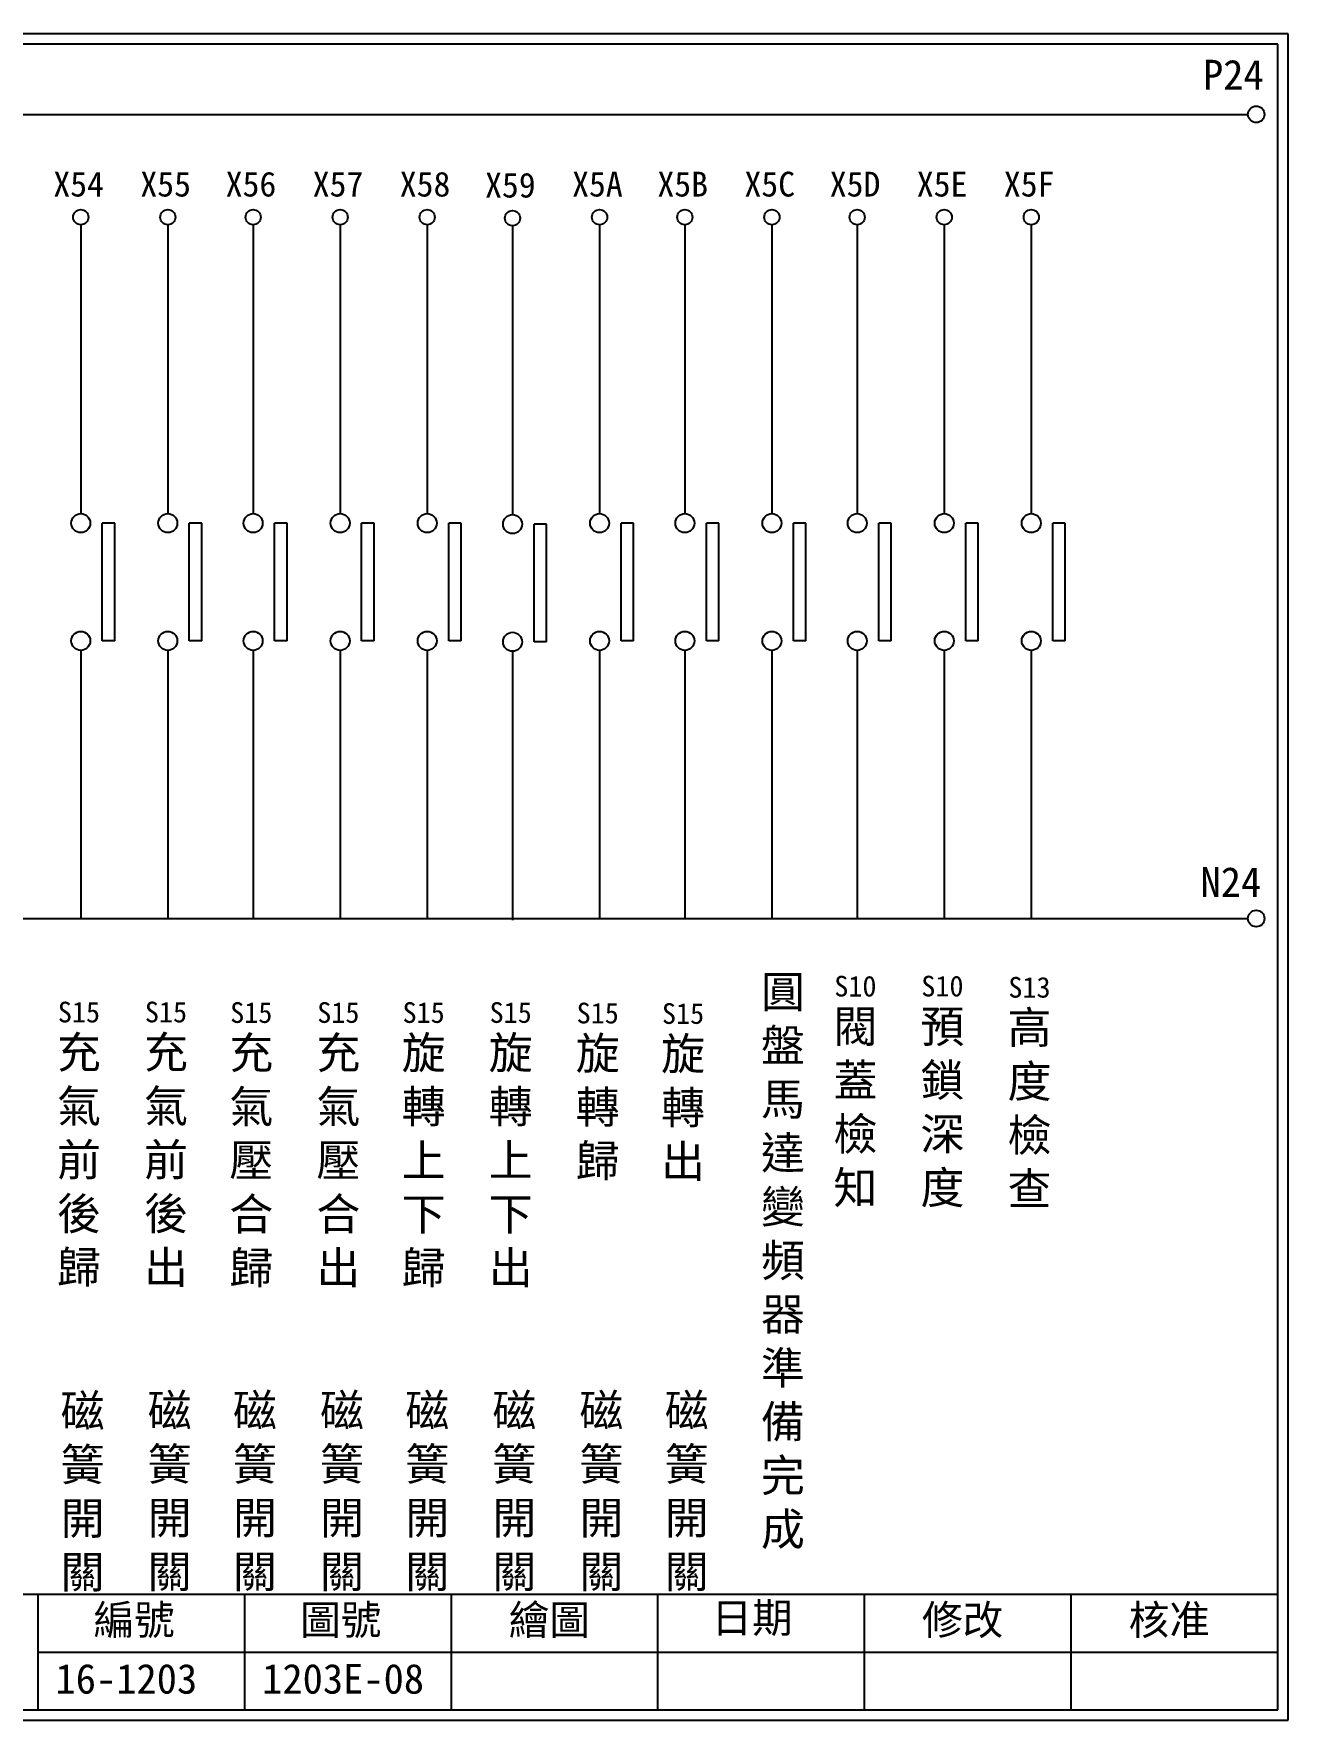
# Model space of a CAD drawing. Extents: x 325 to 612, y 3 to 207.
# Drawn here: x 460.5 to 612.3, y 3 to 207 of the extents above; entities that cross this region are included whole.
import ezdxf

# ---------------------------------------------------------------- set-up
doc = ezdxf.new("R2010")
doc.units = 0
doc.layers.get('0').update_dxf_attribs({"linetype": 'CONTINUOUS'})
doc.layers.add('圖框層', color=7, linetype='CONTINUOUS')
doc.layers.add('標尺寸層', color=3, linetype='CONTINUOUS')
doc.styles.add('CNS', font='romanc.shx', dxfattribs={"bigfont": 'chineset.shx'})
doc.styles.add('STSL', font='kaiu.ttf')

msp = doc.modelspace()

# ---------------------------------------------------------------- linework, layer by layer
for p, q in [((470.35, 147.78), (468.84, 147.78)), ((480.87, 147.78), (479.37, 147.78)), ((491.2, 147.78), (489.69, 147.78)), ((501.73, 147.78), (500.22, 147.78)), ((512.25, 147.78), (510.75, 147.78)), ((522.58, 147.66), (521.07, 147.66)), ((533.11, 147.78), (531.6, 147.78)), ((543.43, 147.78), (541.92, 147.78)), ((553.96, 147.78), (552.45, 147.78)), ((564.28, 147.78), (562.77, 147.78)), ((574.81, 147.78), (573.3, 147.78)), ((585.34, 147.78), (583.83, 147.78)), ((470.35, 133.54), (468.84, 133.54)), ((480.87, 133.54), (479.37, 133.54)), ((491.2, 133.54), (489.69, 133.54)), ((501.73, 133.54), (500.22, 133.54)), ((512.25, 133.54), (510.75, 133.54)), ((522.58, 133.43), (521.07, 133.43)), ((533.11, 133.54), (531.6, 133.54)), ((543.43, 133.54), (541.92, 133.54)), ((553.96, 133.54), (552.45, 133.54)), ((564.28, 133.54), (562.77, 133.54)), ((574.81, 133.54), (573.3, 133.54)), ((585.34, 133.54), (583.83, 133.54))]:
    msp.add_line(p, q)
for centre in [(608.44, 197.22), (608.44, 99.96)]:
    msp.add_circle(centre, 1)
at = {"layer": '圖框層', "color": 7}
for p, q in [((612.32, 206.97), (325.32, 206.97)), ((612.32, 3), (612.32, 206.97)), ((611.07, 205.72), (326.57, 205.72)), ((611.07, 4.25), (611.07, 205.72)), ((326.57, 18.25), (611.07, 18.25)), ((461.07, 4.25), (461.07, 18.25)), ((486.07, 4.25), (486.07, 18.25)), ((511.07, 4.25), (511.07, 18.25)), ((536.07, 4.25), (536.07, 18.25)), ((561.07, 4.25), (561.07, 18.25)), ((586.07, 4.25), (586.07, 18.25)), ((461.07, 11.25), (611.07, 11.25)), ((326.57, 4.25), (611.07, 4.25)), ((325.32, 3), (612.32, 3))]:
    msp.add_line(p, q, dxfattribs=at)
at = {"layer": '標尺寸層', "color": 7}
for p, q in [((329.84, 197.22), (607.44, 197.22)), ((466.24, 183.86), (466.24, 148.93)), ((476.77, 183.86), (476.77, 148.93)), ((487.09, 183.86), (487.09, 148.93)), ((497.62, 183.86), (497.62, 148.93)), ((508.15, 183.86), (508.15, 148.93)), ((518.47, 183.74), (518.47, 148.81)), ((529, 183.86), (529, 148.93)), ((539.32, 183.86), (539.32, 148.93)), ((549.85, 183.86), (549.85, 148.93)), ((560.17, 183.86), (560.17, 148.93)), ((570.7, 183.86), (570.7, 148.93)), ((581.23, 183.86), (581.23, 148.93)), ((468.84, 133.54), (468.84, 147.78)), ((470.35, 133.54), (470.35, 147.78)), ((479.37, 133.54), (479.37, 147.78)), ((480.87, 133.54), (480.87, 147.78)), ((489.69, 133.54), (489.69, 147.78)), ((491.2, 133.54), (491.2, 147.78)), ((500.22, 133.54), (500.22, 147.78)), ((501.73, 133.54), (501.73, 147.78)), ((510.75, 133.54), (510.75, 147.78)), ((512.25, 133.54), (512.25, 147.78)), ((521.07, 133.43), (521.07, 147.66)), ((522.58, 133.43), (522.58, 147.66)), ((531.6, 133.54), (531.6, 147.78)), ((533.11, 133.54), (533.11, 147.78)), ((541.92, 133.54), (541.92, 147.78)), ((543.43, 133.54), (543.43, 147.78)), ((552.45, 133.54), (552.45, 147.78)), ((553.96, 133.54), (553.96, 147.78)), ((562.77, 133.54), (562.77, 147.78)), ((564.28, 133.54), (564.28, 147.78)), ((573.3, 133.54), (573.3, 147.78)), ((574.81, 133.54), (574.81, 147.78)), ((583.83, 133.54), (583.83, 147.78)), ((585.34, 133.54), (585.34, 147.78)), ((466.24, 132.4), (466.24, 99.9)), ((466.24, 132.39), (466.24, 99.9)), ((476.77, 132.4), (476.77, 99.9)), ((476.77, 132.39), (476.77, 99.9)), ((487.09, 132.4), (487.09, 99.9)), ((487.09, 132.39), (487.09, 99.9)), ((497.62, 132.4), (497.62, 99.9)), ((497.62, 132.39), (497.62, 99.9)), ((508.15, 132.4), (508.15, 99.9)), ((508.15, 132.39), (508.15, 99.9)), ((518.47, 132.28), (518.47, 99.78)), ((518.47, 132.28), (518.47, 99.78)), ((529, 132.4), (529, 99.9)), ((529, 132.39), (529, 99.9)), ((539.32, 132.4), (539.32, 99.9)), ((539.32, 132.39), (539.32, 99.9)), ((549.85, 132.4), (549.85, 99.9)), ((549.85, 132.39), (549.85, 99.9)), ((560.17, 132.4), (560.17, 99.9)), ((560.17, 132.39), (560.17, 99.9)), ((570.7, 132.4), (570.7, 99.9)), ((570.7, 132.39), (570.7, 99.9)), ((581.23, 132.4), (581.23, 99.9)), ((581.23, 132.39), (581.23, 99.9)), ((330.05, 99.96), (607.44, 99.96))]:
    msp.add_line(p, q, dxfattribs=at)
for centre, radius in [((466.24, 184.78), 0.92), ((476.77, 184.78), 0.92), ((487.09, 184.78), 0.92), ((497.62, 184.78), 0.92), ((508.15, 184.78), 0.92), ((529, 184.78), 0.92), ((539.32, 184.78), 0.92), ((549.85, 184.78), 0.92), ((560.17, 184.78), 0.92), ((570.7, 184.78), 0.92), ((581.23, 184.78), 0.92), ((518.47, 184.66), 0.92), ((466.24, 147.78), 1.15), ((476.77, 147.78), 1.15), ((487.09, 147.78), 1.15), ((497.62, 147.78), 1.15), ((508.15, 147.78), 1.15), ((529, 147.78), 1.15), ((539.32, 147.78), 1.15), ((549.85, 147.78), 1.15), ((560.17, 147.78), 1.15), ((570.7, 147.78), 1.15), ((581.23, 147.78), 1.15), ((518.47, 147.66), 1.15), ((466.24, 133.54), 1.15), ((476.77, 133.54), 1.15), ((487.09, 133.54), 1.15), ((497.62, 133.54), 1.15), ((508.15, 133.54), 1.15), ((529, 133.54), 1.15), ((539.32, 133.54), 1.15), ((549.85, 133.54), 1.15), ((560.17, 133.54), 1.15), ((570.7, 133.54), 1.15), ((581.23, 133.54), 1.15), ((518.47, 133.43), 1.15)]:
    msp.add_circle(centre, radius, dxfattribs=at)

# ---------------------------------------------------------------- texts
at = {"layer": '圖框層', "color": 4, "style": 'STSL'}
for s, height, p in [('P24', 3.6, (602, 200.22)), ('X54', 3, (462.92, 187.28)), ('X55', 3, (473.45, 187.28)), ('X56', 3, (483.77, 187.28)), ('X57', 3, (494.3, 187.28)), ('X58', 3, (504.83, 187.28)), ('X59', 3, (515.15, 187.16)), ('X5A', 3, (525.68, 187.28)), ('X5B', 3, (536, 187.28)), ('X5C', 3, (546.53, 187.28)), ('X5D', 3, (556.85, 187.28)), ('X5E', 3, (567.38, 187.28)), ('X5F', 3, (577.91, 187.28)), ('N24', 3.6, (601.7, 102.58)), ('編號', 3.6, (467.78, 13.34)), ('圖號', 3.6, (492.78, 13.34)), ('繪圖', 3.6, (518.01, 13.34)), ('日期', 3.6, (542.54, 13.59)), ('修改', 3.6, (568.01, 13.34)), ('核准', 3.6, (593.01, 13.34)), ('16-1203', 3.6, (463.18, 6.22)), ('1203E-08', 3.6, (488.18, 6.22))]:
    msp.add_text(s, height=height, dxfattribs=at).set_placement(p)
at = {"layer": '標尺寸層', "color": 7, "width": 4.9608, "attachment_point": 5, "style": 'CNS'}
for s, insert, char_height in [('{\\fDFKai-SB|b0|i0|c136|p65;圓盤馬達變頻器準備完成}', (551.18, 58.38), 3.9), ('{\\fDFKai-SB|b0|i0|c136|p65;S10\\H1.56x;閥蓋檢知}', (559.95, 79.04), 2.5), ('{\\fDFKai-SB|b0|i0|c136|p65;\\H0.64103x;S10\\H1.56x;預鎖深度}', (570.48, 79.04), 3.9), ('{\\fDFKai-SB|b0|i0|c136|p65;\\H0.64103x;S13\\H1.56x;高度檢查}', (581.01, 78.98), 3.9), ('{\\fDFKai-SB|b0|i0|c136|p65;\\H0.64103x;S15\\H1.56x;充氣前後歸}', (466.02, 72.66), 3.9), ('{\\fDFKai-SB|b0|i0|c136|p65;\\H0.64103x;S15\\H1.56x;充氣前後\\H0.99999x;出}', (476.55, 72.66), 3.9), ('{\\fDFKai-SB|b0|i0|c136|p65;\\H0.64103x;S15\\H1.56x;充氣壓合歸}', (486.87, 72.6), 3.9), ('{\\fDFKai-SB|b0|i0|c136|p65;\\H0.64103x;S15\\H1.56x;充氣壓合\\H0.99999x;出}', (497.4, 72.6), 3.9), ('{\\fDFKai-SB|b0|i0|c136|p65;\\H0.64103x;S15\\H1.56x;旋轉上下歸}', (507.72, 72.6), 3.9), ('{\\fDFKai-SB|b0|i0|c136|p65;\\H0.64103x;S15\\H1.56x;旋轉上下出}', (518.25, 72.6), 3.9), ('{\\fDFKai-SB|b0|i0|c136|p65;\\H0.64103x;S15\\H1.56x;旋轉歸}', (528.78, 79.04), 3.9), ('{\\fDFKai-SB|b0|i0|c136|p65;\\H0.64103x;S15\\H1.56x;旋轉出}', (539.1, 78.98), 3.9), ('{\\fDFKai-SB|b0|i0|c136|p65;磁簧開關}', (466.46, 30.46), 3.9), ('{\\fDFKai-SB|b0|i0|c136|p65;磁簧開關}', (476.99, 30.52), 3.9), ('{\\fDFKai-SB|b0|i0|c136|p65;磁簧開關}', (487.31, 30.52), 3.9), ('{\\fDFKai-SB|b0|i0|c136|p65;磁簧開關}', (497.84, 30.52), 3.9), ('{\\fDFKai-SB|b0|i0|c136|p65;磁簧開關}', (508.16, 30.52), 3.9), ('{\\fDFKai-SB|b0|i0|c136|p65;磁簧開關}', (518.69, 30.52), 3.9), ('{\\fDFKai-SB|b0|i0|c136|p65;磁簧開關}', (529.22, 30.52), 3.9), ('{\\fDFKai-SB|b0|i0|c136|p65;磁簧開關}', (539.54, 30.52), 3.9)]:
    msp.add_mtext(s, dxfattribs=dict(at, insert=insert, char_height=char_height))

doc.saveas('drawing.dxf')
